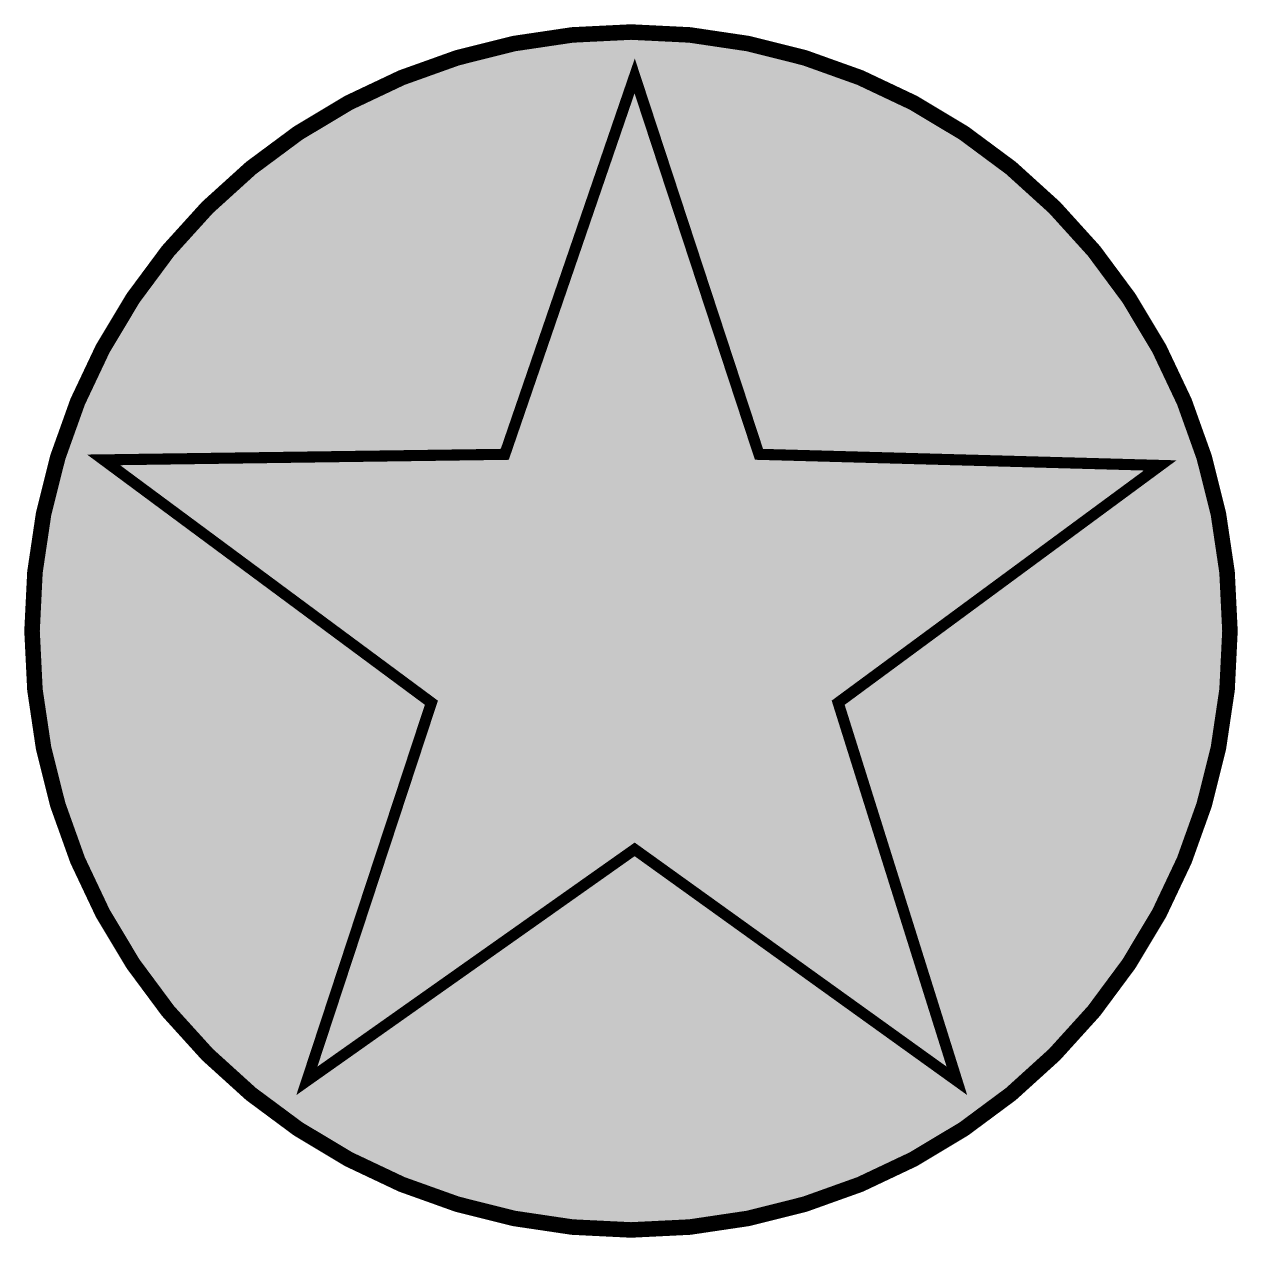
# Model space of a CAD drawing. Header units: millimetres. Extents: x -2.79 to 2.79, y -2.79 to 2.79.
import ezdxf

# ---------------------------------------------------------------- set-up
doc = ezdxf.new("R2010")
doc.units = ezdxf.units.MM

msp = doc.modelspace()

# ---------------------------------------------------------------- hatches: boundary and pattern name
at = {"true_color": 0xffffff}
h = msp.add_hatch(color=7, dxfattribs=at)
edge = h.paths.add_edge_path()
edge.add_arc((0, 0), 2.75, 0, 360)
at = {"true_color": 0xff0000}
h = msp.add_hatch(color=1, dxfattribs=at)
h.paths.add_polyline_path([(-2.75, 0, 1), (2.75, 0, 1)])
h.paths.add_polyline_path([(-0.5795, 0.8112), (0.0168, 2.5484), (0.5876, 0.8112), (2.4297, 0.7602), (0.9512, -0.3293), (1.4964, -2.0655), (0.0168, -1.0026), (-1.4883, -2.0655), (-0.9165, -0.3293), (-2.4216, 0.7857)], flags=16)

# ---------------------------------------------------------------- linework, layer by layer
at = {"color": 7, "const_width": 0.0714}
for points in [[(-2.75, 0, -1), (2.75, 0)], [(-2.75, 0, 1), (2.75, 0)]]:
    msp.add_lwpolyline(points, format="xyb", dxfattribs=at)
at = {"color": 255, "const_width": 0.051}
msp.add_lwpolyline([(-0.5795, 0.8112), (0.0168, 2.5484), (0.5876, 0.8112), (2.4297, 0.7602), (0.9512, -0.3293), (1.4964, -2.0655), (0.0168, -1.0026), (-1.4883, -2.0655), (-0.9165, -0.3293), (-2.4216, 0.7857)], close=True, dxfattribs=at)
at = {"color": 130}
msp.add_circle((0, 0), 2.75, dxfattribs=at)

doc.saveas('drawing.dxf')
